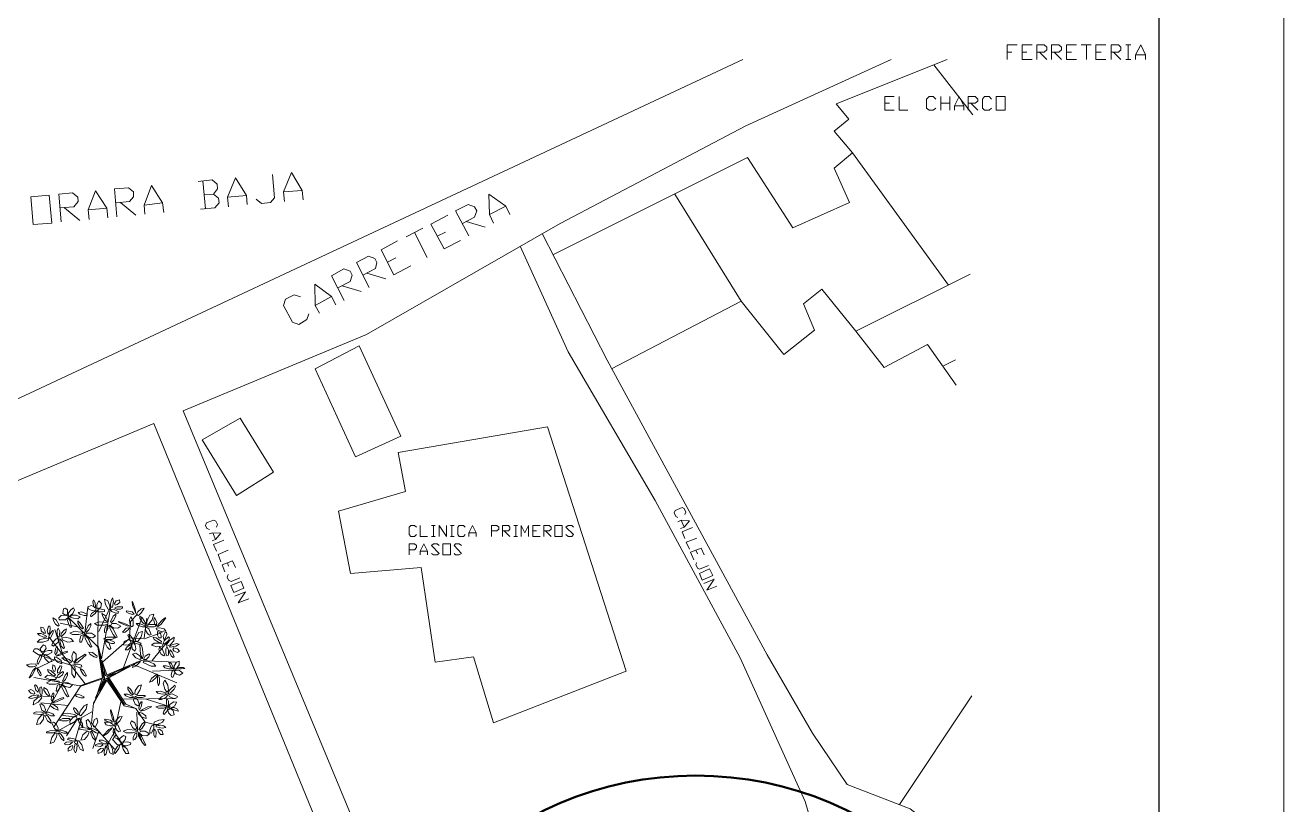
# Model space of a CAD drawing. Header units: millimetres. Extents: x 2386 to 2530, y 1812 to 2032.
# Drawn here: x 2462.4 to 2529.7, y 1901.8 to 1943.5 of the extents above; entities that cross this region are included whole.
import ezdxf

# ---------------------------------------------------------------- set-up
doc = ezdxf.new("R2010")
doc.units = ezdxf.units.MM
for name, color, linetype in [('PDF_0', 7, 'Continuous'), ('PDF_10 Formato', 7, 'Continuous'), ('PDF_CVL_CUADCON_TIT', 7, 'Continuous')]:
    doc.layers.add(name, color=color, linetype=linetype)

msp = doc.modelspace()

# ---------------------------------------------------------------- linework, layer by layer
at = {"layer": 'PDF_0', "lineweight": 9}
for points in [[(2465.589, 1910.852), (2465.758, 1912.377)], [(2466.351, 1911.078), (2467.001, 1912.433), (2466.492, 1909.609), (2466.323, 1910.287)], [(2466.549, 1908.593), (2466.295, 1910.259), (2464.741, 1911.812)], [(2466.295, 1910.315), (2466.323, 1912.349)], [(2468.413, 1912.01), (2468.045, 1911.614), (2467.989, 1910.711), (2466.549, 1909.44), (2466.775, 1908.762), (2468.61, 1909.525), (2466.888, 1908.593), (2467.791, 1907.181), (2468.328, 1906.955)], [(2467.65, 1909.101), (2468.667, 1911.84)], [(2468.78, 1910.739), (2468.921, 1911.784)], [(2464.403, 1909.892), (2464.007, 1911.191)], [(2465.193, 1911.332), (2464.29, 1911.53)], [(2467.989, 1910.739), (2468.78, 1910.683), (2469.74, 1911.021)], [(2465.617, 1908.282), (2463.697, 1910.767)], [(2469.203, 1909.525), (2470.022, 1910.541)], [(2464.854, 1909.271), (2463.104, 1909.835)], [(2466.351, 1910.174), (2466.605, 1908.621), (2466.521, 1909.553), (2466.718, 1908.706), (2466.605, 1908.932), (2466.662, 1908.593), (2466.605, 1908.508), (2466.182, 1907.52), (2466.69, 1908.565), (2466.408, 1907.887), (2466.775, 1908.593), (2467.735, 1907.153), (2466.831, 1908.593), (2468.017, 1909.242), (2466.746, 1908.678), (2467.255, 1908.847), (2466.803, 1908.649)], [(2464.007, 1909.553), (2462.991, 1909.073)], [(2468.243, 1909.299), (2470.531, 1908.339)], [(2468.582, 1909.525), (2470.446, 1909.44)], [(2469.232, 1908.96), (2470.531, 1909.016)], [(2466.097, 1907.237), (2466.549, 1908.593), (2465.334, 1908.169), (2462.878, 1908.621)], [(2464.431, 1908.339), (2463.499, 1906.673)], [(2466.549, 1908.536), (2465.334, 1908.141)], [(2469.599, 1906.023), (2468.836, 1906.221), (2468.328, 1906.955), (2467.707, 1907.096), (2466.775, 1908.48), (2466.069, 1907.237), (2465.956, 1906.164), (2467.198, 1904.78)], [(2465.391, 1908.169), (2463.922, 1905.938)], [(2463.951, 1907.576), (2463.075, 1907.633)], [(2464.713, 1907.124), (2463.245, 1907.266)], [(2467.537, 1907.322), (2467.198, 1905.712), (2466.662, 1904.752)], [(2467.565, 1907.463), (2470.446, 1907.491)], [(2468.893, 1907.463), (2470.192, 1907.04)], [(2465.984, 1906.786), (2464.148, 1905.741)], [(2465.137, 1906.305), (2464.628, 1905.486)], [(2465.419, 1906.418), (2465.052, 1905.119)], [(2468.384, 1906.757), (2468.413, 1905.769), (2468.638, 1905.261)], [(2466.351, 1905.769), (2466.04, 1904.809)], [(2467.17, 1905.712), (2467.735, 1904.865)]]:
    msp.add_lwpolyline(points, dxfattribs=at)
for points in [[(2466.04, 1912.179), (2465.815, 1912.264), (2465.758, 1912.405), (2465.956, 1912.462), (2466.21, 1912.32), (2466.182, 1912.208)], [(2466.125, 1912.349), (2466.182, 1912.405), (2466.153, 1912.603), (2466.069, 1912.772), (2466.04, 1912.659), (2466.069, 1912.49)], [(2466.351, 1912.264), (2466.238, 1912.32), (2466.238, 1912.518), (2466.351, 1912.716), (2466.492, 1912.575), (2466.464, 1912.377)], [(2466.944, 1912.236), (2466.859, 1912.264), (2466.718, 1912.518), (2466.662, 1912.801), (2466.831, 1912.716), (2466.944, 1912.433)], [(2466.972, 1912.546), (2467.029, 1912.772), (2467.085, 1912.885), (2467.142, 1912.688), (2467.085, 1912.377), (2467.001, 1912.377)], [(2467.226, 1912.49), (2467.198, 1912.575), (2467.283, 1912.716), (2467.452, 1912.772), (2467.481, 1912.631), (2467.339, 1912.518)], [(2467.509, 1912.264), (2467.311, 1912.264), (2467.198, 1912.32), (2467.339, 1912.405), (2467.622, 1912.405), (2467.622, 1912.32)], [(2468.158, 1912.49), (2468.271, 1912.179), (2468.328, 1912.038), (2468.3, 1912.264), (2468.158, 1912.688), (2468.13, 1912.659)], [(2464.035, 1911.473), (2463.922, 1911.671), (2463.894, 1911.812), (2464.064, 1911.699), (2464.233, 1911.417), (2464.177, 1911.36)], [(2464.346, 1911.925), (2464.628, 1911.953), (2464.741, 1911.869), (2464.572, 1911.699), (2464.233, 1911.699), (2464.205, 1911.812)], [(2464.685, 1912.236), (2464.685, 1912.01), (2464.6, 1911.925), (2464.431, 1912.038), (2464.459, 1912.292), (2464.572, 1912.32)], [(2464.741, 1911.445), (2464.685, 1911.671), (2464.713, 1911.812), (2464.826, 1911.643), (2464.883, 1911.304), (2464.826, 1911.304)], [(2464.996, 1912.349), (2465.052, 1912.236), (2464.967, 1912.038), (2464.741, 1911.869), (2464.713, 1912.038), (2464.854, 1912.236)], [(2464.826, 1911.84), (2464.883, 1911.953), (2465.137, 1911.953), (2465.363, 1911.869), (2465.221, 1911.756), (2464.996, 1911.784)], [(2465.56, 1911.925), (2465.334, 1912.01), (2465.25, 1912.095), (2465.447, 1912.123), (2465.73, 1912.01), (2465.73, 1911.925)], [(2465.956, 1912.038), (2466.125, 1912.151), (2466.238, 1912.179), (2466.153, 1912.038), (2465.927, 1911.869), (2465.899, 1911.925)], [(2466.549, 1912.123), (2466.323, 1912.123), (2466.238, 1912.208), (2466.408, 1912.292), (2466.662, 1912.236), (2466.662, 1912.151)], [(2466.662, 1911.699), (2466.549, 1911.925), (2466.521, 1912.038), (2466.69, 1911.925), (2466.831, 1911.643), (2466.775, 1911.614)], [(2467.255, 1912.066), (2467.057, 1912.151), (2466.972, 1912.236), (2467.142, 1912.264), (2467.424, 1912.123), (2467.396, 1912.066)], [(2467.142, 1911.671), (2467.255, 1911.897), (2467.255, 1912.01), (2467.114, 1911.897), (2466.972, 1911.586), (2467.029, 1911.558)], [(2467.932, 1912.066), (2468.158, 1911.982), (2468.243, 1912.01), (2468.13, 1912.123), (2467.848, 1912.179), (2467.82, 1912.123)], [(2468.102, 1911.332), (2468.187, 1911.389), (2468.187, 1911.643), (2468.074, 1911.869), (2467.989, 1911.727), (2468.017, 1911.502)], [(2468.356, 1911.953), (2468.469, 1911.925), (2468.638, 1912.095), (2468.78, 1912.32), (2468.61, 1912.292), (2468.441, 1912.123)], [(2468.695, 1911.558), (2468.554, 1911.784), (2468.554, 1911.897), (2468.695, 1911.784), (2468.864, 1911.502), (2468.808, 1911.473)], [(2468.893, 1911.473), (2469.006, 1911.473), (2469.203, 1911.699), (2469.288, 1912.01), (2469.09, 1911.953), (2468.949, 1911.699)], [(2469.288, 1911.671), (2469.344, 1911.473), (2469.429, 1911.389), (2469.457, 1911.558), (2469.344, 1911.812), (2469.316, 1911.812)], [(2469.768, 1911.699), (2469.542, 1911.473), (2469.486, 1911.332), (2469.683, 1911.473), (2469.938, 1911.812), (2469.909, 1911.812)], [(2463.499, 1910.993), (2463.414, 1910.993), (2463.273, 1911.106), (2463.245, 1911.304), (2463.386, 1911.276), (2463.471, 1911.134)], [(2463.753, 1911.247), (2463.725, 1911.021), (2463.64, 1910.937), (2463.584, 1911.106), (2463.668, 1911.36), (2463.725, 1911.36)], [(2463.894, 1910.965), (2463.781, 1910.767), (2463.668, 1910.711), (2463.697, 1910.88), (2463.866, 1911.134), (2463.922, 1911.106)], [(2464.12, 1910.908), (2464.12, 1911.134), (2464.177, 1911.247), (2464.261, 1911.078), (2464.233, 1910.767), (2464.177, 1910.767)], [(2464.346, 1910.965), (2464.515, 1911.163), (2464.628, 1911.219), (2464.572, 1911.021), (2464.346, 1910.796), (2464.318, 1910.824)], [(2465.278, 1910.908), (2464.939, 1910.908), (2464.798, 1910.993), (2465.024, 1911.078), (2465.476, 1911.05), (2465.476, 1910.965)], [(2465.363, 1911.304), (2465.221, 1911.53), (2465.221, 1911.643), (2465.363, 1911.53), (2465.532, 1911.247), (2465.476, 1911.219)], [(2465.815, 1911.163), (2465.927, 1911.389), (2465.927, 1911.502), (2465.786, 1911.389), (2465.645, 1911.078), (2465.702, 1911.05)], [(2466.633, 1911.417), (2466.266, 1911.417), (2466.125, 1911.502), (2466.379, 1911.586), (2466.831, 1911.558), (2466.831, 1911.473)], [(2466.662, 1911.021), (2466.746, 1911.05), (2466.831, 1911.219), (2466.859, 1911.417), (2466.718, 1911.36), (2466.662, 1911.163)], [(2467.114, 1910.908), (2466.944, 1911.247), (2466.916, 1911.417), (2467.114, 1911.219), (2467.339, 1910.767), (2467.255, 1910.739)], [(2466.972, 1911.389), (2467.057, 1911.502), (2467.283, 1911.502), (2467.537, 1911.36), (2467.368, 1911.247), (2467.142, 1911.276)], [(2467.565, 1911.502), (2467.876, 1911.389), (2468.017, 1911.36), (2467.82, 1911.473), (2467.424, 1911.614), (2467.396, 1911.586)], [(2467.763, 1911.05), (2467.932, 1911.191), (2467.989, 1911.276), (2467.82, 1911.247), (2467.622, 1911.05), (2467.65, 1911.021)], [(2468.3, 1910.57), (2468.441, 1910.541), (2468.61, 1910.796), (2468.695, 1911.078), (2468.497, 1911.021), (2468.356, 1910.767)], [(2468.667, 1911.332), (2468.441, 1911.417), (2468.356, 1911.502), (2468.526, 1911.502), (2468.836, 1911.389), (2468.808, 1911.332)], [(2468.949, 1910.965), (2468.836, 1911.191), (2468.864, 1911.332), (2469.034, 1911.219), (2469.147, 1910.908), (2469.062, 1910.88)], [(2469.316, 1911.332), (2469.034, 1911.332), (2468.893, 1911.389), (2469.09, 1911.445), (2469.457, 1911.445), (2469.457, 1911.389)], [(2469.429, 1911.247), (2469.457, 1911.163), (2469.683, 1911.078), (2469.938, 1911.106), (2469.853, 1911.219), (2469.599, 1911.276)], [(2469.683, 1910.739), (2469.57, 1910.739), (2469.486, 1910.88), (2469.486, 1911.078), (2469.627, 1911.021), (2469.683, 1910.852)], [(2469.994, 1910.908), (2469.909, 1910.711), (2469.825, 1910.654), (2469.796, 1910.824), (2469.909, 1911.05), (2469.966, 1911.05)], [(2463.668, 1910.683), (2463.64, 1910.598), (2463.358, 1910.513), (2463.047, 1910.513), (2463.188, 1910.654), (2463.471, 1910.711)], [(2463.386, 1910.767), (2463.16, 1910.88), (2463.075, 1910.965), (2463.273, 1910.965), (2463.555, 1910.824), (2463.527, 1910.767)], [(2463.527, 1910.174), (2463.414, 1910.005), (2463.273, 1909.977), (2463.216, 1910.174), (2463.386, 1910.372), (2463.499, 1910.315)], [(2463.894, 1910.513), (2464.064, 1910.683), (2464.205, 1910.711), (2464.177, 1910.513), (2463.922, 1910.287), (2463.838, 1910.344)], [(2464.346, 1910.287), (2464.261, 1910.57), (2464.261, 1910.683), (2464.403, 1910.541), (2464.515, 1910.203), (2464.459, 1910.174)], [(2464.374, 1910.739), (2464.403, 1910.626), (2464.685, 1910.513), (2464.996, 1910.541), (2464.854, 1910.711), (2464.572, 1910.767)], [(2465.334, 1910.513), (2465.419, 1910.513), (2465.504, 1910.711), (2465.532, 1910.908), (2465.391, 1910.852), (2465.334, 1910.654)], [(2465.786, 1910.4), (2465.617, 1910.711), (2465.589, 1910.908), (2465.786, 1910.711), (2465.984, 1910.259), (2465.927, 1910.231)], [(2465.645, 1910.88), (2465.702, 1910.993), (2465.956, 1910.993), (2466.182, 1910.852), (2466.04, 1910.739), (2465.815, 1910.767)], [(2467.029, 1910.654), (2466.746, 1910.654), (2466.605, 1910.683), (2466.803, 1910.767), (2467.17, 1910.767), (2467.17, 1910.711)], [(2466.803, 1910.231), (2466.69, 1910.457), (2466.718, 1910.598), (2466.888, 1910.485), (2467.001, 1910.174), (2466.916, 1910.118)], [(2467.029, 1910.428), (2466.803, 1910.513), (2466.718, 1910.598), (2466.916, 1910.626), (2467.198, 1910.513), (2467.17, 1910.428)], [(2468.045, 1910.598), (2468.074, 1910.457), (2467.904, 1910.344), (2467.678, 1910.372), (2467.707, 1910.541), (2467.904, 1910.626)], [(2468.102, 1910.344), (2468.045, 1910.372), (2467.876, 1910.259), (2467.763, 1910.09), (2467.904, 1910.09), (2468.045, 1910.231)], [(2468.074, 1910.824), (2468.187, 1910.654), (2468.158, 1910.541), (2468.017, 1910.626), (2467.904, 1910.88), (2467.961, 1910.908)], [(2468.3, 1910.372), (2468.328, 1910.146), (2468.271, 1910.033), (2468.13, 1910.146), (2468.102, 1910.457), (2468.187, 1910.485)], [(2468.469, 1910.4), (2468.271, 1910.457), (2468.187, 1910.541), (2468.356, 1910.541), (2468.61, 1910.457), (2468.582, 1910.4)], [(2468.695, 1910.146), (2468.723, 1909.779), (2468.695, 1909.609), (2468.582, 1909.864), (2468.554, 1910.344), (2468.638, 1910.344)], [(2469.796, 1910.4), (2469.74, 1910.287), (2469.457, 1910.259), (2469.175, 1910.344), (2469.316, 1910.457), (2469.599, 1910.457)], [(2469.542, 1910.513), (2469.316, 1910.654), (2469.26, 1910.767), (2469.429, 1910.739), (2469.712, 1910.541), (2469.683, 1910.485)], [(2470.079, 1910.598), (2469.909, 1910.428), (2469.796, 1910.4), (2469.853, 1910.57), (2470.079, 1910.796), (2470.135, 1910.739)], [(2469.994, 1910.287), (2469.966, 1910.372), (2470.135, 1910.598), (2470.389, 1910.767), (2470.361, 1910.57), (2470.163, 1910.372)], [(2470.276, 1910.372), (2470.502, 1910.428), (2470.643, 1910.4), (2470.474, 1910.287), (2470.163, 1910.231), (2470.135, 1910.287)], [(2463.075, 1910.146), (2463.301, 1910.005), (2463.358, 1909.835), (2463.132, 1909.835), (2462.849, 1910.033), (2462.906, 1910.146)], [(2463.075, 1909.525), (2463.188, 1909.751), (2463.301, 1909.807), (2463.273, 1909.638), (2463.104, 1909.327), (2463.047, 1909.355)], [(2463.838, 1910.061), (2463.838, 1909.948), (2463.612, 1909.835), (2463.358, 1909.864), (2463.442, 1910.005), (2463.668, 1910.061)], [(2463.414, 1909.779), (2463.499, 1909.835), (2463.725, 1909.694), (2463.838, 1909.468), (2463.668, 1909.44), (2463.471, 1909.638)], [(2463.979, 1909.722), (2463.979, 1909.609), (2464.148, 1909.44), (2464.374, 1909.355), (2464.346, 1909.525), (2464.148, 1909.666)], [(2464.035, 1910.146), (2464.007, 1909.92), (2464.035, 1909.835), (2464.12, 1909.977), (2464.148, 1910.259), (2464.092, 1910.259)], [(2464.487, 1909.977), (2464.177, 1909.835), (2464.064, 1909.751), (2464.29, 1909.807), (2464.685, 1909.977), (2464.657, 1910.033)], [(2464.77, 1909.581), (2464.515, 1909.666), (2464.374, 1909.666), (2464.544, 1909.525), (2464.854, 1909.412), (2464.883, 1909.468)], [(2465.052, 1909.468), (2464.939, 1909.497), (2464.911, 1909.751), (2464.996, 1910.005), (2465.137, 1909.864), (2465.137, 1909.609)], [(2465.504, 1909.666), (2465.221, 1909.44), (2465.024, 1909.384), (2465.221, 1909.609), (2465.617, 1909.864), (2465.673, 1909.835)], [(2466.097, 1909.722), (2465.871, 1909.864), (2465.815, 1909.977), (2466.012, 1909.948), (2466.266, 1909.751), (2466.238, 1909.694)], [(2468.638, 1909.638), (2468.554, 1909.581), (2468.328, 1909.666), (2468.158, 1909.864), (2468.328, 1909.92), (2468.554, 1909.779)], [(2469.09, 1909.864), (2469.006, 1909.864), (2468.836, 1909.751), (2468.751, 1909.581), (2468.893, 1909.581), (2469.034, 1909.722)], [(2469.683, 1909.864), (2469.57, 1910.09), (2469.599, 1910.231), (2469.768, 1910.118), (2469.881, 1909.807), (2469.825, 1909.779)], [(2469.938, 1909.92), (2469.938, 1910.146), (2469.994, 1910.259), (2470.079, 1910.09), (2470.079, 1909.807), (2469.994, 1909.779)], [(2470.22, 1909.779), (2470.135, 1909.977), (2470.163, 1910.09), (2470.276, 1909.977), (2470.389, 1909.722), (2470.333, 1909.694)], [(2470.305, 1910.118), (2470.361, 1910.203), (2470.559, 1910.146), (2470.672, 1910.033), (2470.559, 1909.948), (2470.389, 1910.033)], [(2463.019, 1909.242), (2462.991, 1909.327), (2462.736, 1909.355), (2462.482, 1909.299), (2462.623, 1909.186), (2462.849, 1909.186)], [(2462.793, 1908.734), (2462.934, 1909.016), (2462.991, 1909.158), (2462.821, 1908.988), (2462.623, 1908.621), (2462.652, 1908.593)], [(2463.245, 1908.847), (2463.132, 1909.045), (2463.047, 1909.129), (2463.075, 1908.96), (2463.216, 1908.706), (2463.273, 1908.734)], [(2463.838, 1908.762), (2463.64, 1908.932), (2463.612, 1909.045), (2463.781, 1908.988), (2464.035, 1908.762), (2463.979, 1908.706)], [(2464.007, 1908.932), (2463.922, 1908.96), (2463.866, 1909.101), (2463.894, 1909.299), (2464.007, 1909.242), (2464.035, 1909.073)], [(2464.346, 1909.073), (2464.261, 1908.903), (2464.148, 1908.847), (2464.148, 1909.016), (2464.29, 1909.242), (2464.374, 1909.214)], [(2465.08, 1909.101), (2465.109, 1908.762), (2465.052, 1908.593), (2464.911, 1908.819), (2464.911, 1909.271), (2464.996, 1909.299)], [(2465.447, 1909.186), (2465.419, 1909.271), (2465.25, 1909.327), (2465.052, 1909.327), (2465.109, 1909.214), (2465.306, 1909.158)], [(2465.532, 1908.762), (2465.391, 1908.988), (2465.363, 1909.101), (2465.532, 1908.988), (2465.702, 1908.706), (2465.645, 1908.678)], [(2468.384, 1909.44), (2468.187, 1909.271), (2468.158, 1909.158), (2468.328, 1909.214), (2468.582, 1909.468), (2468.554, 1909.497)], [(2468.977, 1909.497), (2469.288, 1909.355), (2469.401, 1909.214), (2469.147, 1909.214), (2468.723, 1909.412), (2468.751, 1909.497)], [(2470.107, 1909.073), (2469.881, 1909.129), (2469.796, 1909.242), (2469.966, 1909.242), (2470.276, 1909.129), (2470.248, 1909.073)], [(2470.248, 1909.355), (2470.333, 1909.158), (2470.333, 1909.073), (2470.22, 1909.158), (2470.107, 1909.412), (2470.135, 1909.44)], [(2470.22, 1908.762), (2470.276, 1908.96), (2470.361, 1909.045), (2470.418, 1908.875), (2470.305, 1908.621), (2470.248, 1908.649)], [(2470.389, 1909.242), (2470.502, 1909.44), (2470.643, 1909.497), (2470.643, 1909.299), (2470.474, 1909.045), (2470.389, 1909.101)], [(2470.389, 1908.932), (2470.474, 1909.016), (2470.672, 1908.988), (2470.841, 1908.847), (2470.672, 1908.734), (2470.502, 1908.791)], [(2470.531, 1909.129), (2470.559, 1909.073), (2470.756, 1909.073), (2470.954, 1909.101), (2470.869, 1909.158), (2470.672, 1909.158)], [(2464.092, 1908.593), (2464.035, 1908.508), (2463.725, 1908.508), (2463.471, 1908.621), (2463.612, 1908.734), (2463.894, 1908.678)], [(2464.035, 1908.254), (2463.697, 1908.254), (2463.555, 1908.339), (2463.781, 1908.452), (2464.233, 1908.423), (2464.233, 1908.31)], [(2464.403, 1908.762), (2464.205, 1908.621), (2464.092, 1908.593), (2464.177, 1908.762), (2464.431, 1908.932), (2464.459, 1908.875)], [(2464.572, 1908.508), (2464.685, 1908.734), (2464.685, 1908.875), (2464.544, 1908.734), (2464.403, 1908.423), (2464.459, 1908.395)], [(2464.403, 1908.226), (2464.459, 1908.339), (2464.713, 1908.339), (2464.939, 1908.226), (2464.798, 1908.085), (2464.544, 1908.141)], [(2469.401, 1908.593), (2469.203, 1908.423), (2469.062, 1908.367), (2469.175, 1908.565), (2469.457, 1908.791), (2469.486, 1908.734)], [(2469.599, 1908.565), (2469.599, 1908.31), (2469.542, 1908.169), (2469.486, 1908.367), (2469.486, 1908.734), (2469.542, 1908.734)], [(2469.994, 1907.83), (2470.079, 1907.915), (2470.05, 1908.197), (2469.881, 1908.48), (2469.796, 1908.31), (2469.881, 1908)], [(2462.934, 1907.774), (2462.878, 1907.717), (2462.708, 1907.774), (2462.595, 1907.915), (2462.708, 1907.972), (2462.878, 1907.887)], [(2462.991, 1907.548), (2462.736, 1907.491), (2462.595, 1907.52), (2462.765, 1907.633), (2463.104, 1907.689), (2463.104, 1907.604)], [(2463.047, 1908.141), (2463.132, 1907.943), (2463.104, 1907.83), (2462.991, 1907.943), (2462.906, 1908.197), (2462.962, 1908.226)], [(2463.329, 1907.972), (2463.329, 1907.746), (2463.273, 1907.633), (2463.188, 1907.802), (2463.188, 1908.085), (2463.273, 1908.113)], [(2463.555, 1907.717), (2463.414, 1907.943), (2463.414, 1908.085), (2463.584, 1907.972), (2463.725, 1907.661), (2463.668, 1907.633)], [(2463.838, 1907.661), (2463.81, 1907.435), (2463.838, 1907.35), (2463.922, 1907.491), (2463.951, 1907.774), (2463.894, 1907.774)], [(2464.064, 1907.887), (2464.148, 1907.887), (2464.261, 1908.056), (2464.261, 1908.254), (2464.148, 1908.197), (2464.092, 1908.028)], [(2464.544, 1907.746), (2464.374, 1908.085), (2464.346, 1908.254), (2464.544, 1908.056), (2464.741, 1907.604), (2464.685, 1907.576)], [(2465.391, 1907.52), (2465.165, 1907.604), (2465.08, 1907.689), (2465.25, 1907.717), (2465.56, 1907.576), (2465.532, 1907.52)], [(2468.017, 1907.548), (2467.791, 1907.633), (2467.707, 1907.717), (2467.904, 1907.717), (2468.187, 1907.604), (2468.187, 1907.548)], [(2468.045, 1907.774), (2467.904, 1908), (2467.904, 1908.113), (2468.045, 1908), (2468.215, 1907.717), (2468.158, 1907.689)], [(2468.271, 1907.717), (2468.384, 1907.689), (2468.554, 1907.943), (2468.638, 1908.226), (2468.469, 1908.169), (2468.3, 1907.915)], [(2468.667, 1907.548), (2468.384, 1907.548), (2468.271, 1907.604), (2468.469, 1907.661), (2468.836, 1907.661), (2468.836, 1907.604)], [(2469.768, 1907.717), (2469.514, 1907.774), (2469.429, 1907.859), (2469.627, 1907.887), (2469.938, 1907.802), (2469.938, 1907.746)], [(2469.938, 1907.548), (2469.712, 1907.435), (2469.57, 1907.435), (2469.712, 1907.576), (2469.994, 1907.717), (2470.022, 1907.661)], [(2470.389, 1908), (2470.192, 1907.802), (2470.05, 1907.746), (2470.135, 1907.943), (2470.418, 1908.197), (2470.446, 1908.141)], [(2470.389, 1907.491), (2470.135, 1907.576), (2470.079, 1907.689), (2470.276, 1907.746), (2470.559, 1907.604), (2470.531, 1907.52)], [(2463.273, 1907.604), (2463.301, 1907.52), (2463.104, 1907.294), (2462.849, 1907.153), (2462.878, 1907.35), (2463.075, 1907.52)], [(2463.414, 1907.124), (2463.499, 1906.898), (2463.471, 1906.757), (2463.301, 1906.87), (2463.188, 1907.181), (2463.273, 1907.209)], [(2463.781, 1907.209), (2463.753, 1907.124), (2463.951, 1906.955), (2464.177, 1906.87), (2464.148, 1907.011), (2463.951, 1907.153)], [(2464.29, 1907.491), (2463.979, 1907.35), (2463.866, 1907.266), (2464.092, 1907.322), (2464.487, 1907.491), (2464.459, 1907.548)], [(2465.024, 1907.011), (2464.996, 1906.927), (2465.08, 1906.757), (2465.25, 1906.616), (2465.25, 1906.757), (2465.137, 1906.927)], [(2465.363, 1906.814), (2465.56, 1907.096), (2465.73, 1907.181), (2465.673, 1906.927), (2465.391, 1906.56), (2465.306, 1906.616)], [(2468.3, 1907.181), (2468.215, 1907.407), (2468.243, 1907.548), (2468.413, 1907.435), (2468.526, 1907.153), (2468.441, 1907.096)], [(2468.554, 1907.209), (2468.497, 1906.983), (2468.526, 1906.87), (2468.61, 1907.04), (2468.667, 1907.322), (2468.61, 1907.322)], [(2468.977, 1907.04), (2468.695, 1906.898), (2468.582, 1906.814), (2468.808, 1906.87), (2469.175, 1907.04), (2469.175, 1907.068)], [(2469.825, 1906.983), (2469.542, 1906.983), (2469.401, 1907.04), (2469.599, 1907.096), (2469.966, 1907.096), (2469.966, 1907.04)], [(2469.825, 1906.814), (2469.938, 1906.983), (2470.05, 1907.011), (2470.022, 1906.842), (2469.853, 1906.644), (2469.796, 1906.701)], [(2470.079, 1907.35), (2470.079, 1907.124), (2470.05, 1907.04), (2469.966, 1907.181), (2469.966, 1907.435), (2470.022, 1907.463)], [(2470.163, 1907.181), (2470.361, 1907.322), (2470.502, 1907.294), (2470.418, 1907.096), (2470.163, 1906.955), (2470.079, 1907.04)], [(2470.248, 1907.011), (2470.248, 1906.955), (2470.418, 1906.87), (2470.615, 1906.814), (2470.559, 1906.927), (2470.389, 1907.011)], [(2463.019, 1906.786), (2463.301, 1906.757), (2463.442, 1906.701), (2463.245, 1906.644), (2462.878, 1906.673), (2462.878, 1906.729)], [(2463.414, 1906.616), (2463.301, 1906.616), (2463.104, 1906.39), (2463.019, 1906.108), (2463.216, 1906.136), (2463.386, 1906.39)], [(2463.64, 1906.531), (2463.781, 1906.305), (2463.781, 1906.164), (2463.612, 1906.305), (2463.471, 1906.588), (2463.527, 1906.616)], [(2463.668, 1906.757), (2463.894, 1906.673), (2463.979, 1906.56), (2463.781, 1906.56), (2463.499, 1906.701), (2463.527, 1906.757)], [(2464.657, 1906.305), (2464.374, 1906.305), (2464.233, 1906.334), (2464.431, 1906.418), (2464.798, 1906.418), (2464.798, 1906.362)], [(2464.657, 1906.701), (2465.052, 1906.644), (2465.193, 1906.56), (2464.911, 1906.531), (2464.431, 1906.588), (2464.431, 1906.673)], [(2465.137, 1906.531), (2465.193, 1906.418), (2465.052, 1906.221), (2464.826, 1906.108), (2464.798, 1906.277), (2464.967, 1906.475)], [(2465.278, 1906.249), (2465.419, 1906.023), (2465.504, 1905.938), (2465.476, 1906.136), (2465.306, 1906.447), (2465.25, 1906.418)], [(2465.871, 1906.249), (2465.956, 1905.995), (2465.899, 1905.854), (2465.73, 1905.995), (2465.673, 1906.305), (2465.758, 1906.362)], [(2466.04, 1906.136), (2466.125, 1906.362), (2466.238, 1906.447), (2466.295, 1906.249), (2466.153, 1905.938), (2466.069, 1905.967)], [(2466.775, 1906.277), (2467.001, 1906.192), (2467.085, 1906.221), (2466.972, 1906.334), (2466.69, 1906.39), (2466.662, 1906.334)], [(2467.001, 1906.701), (2467.085, 1906.39), (2467.17, 1906.249), (2467.142, 1906.475), (2467.001, 1906.898), (2466.972, 1906.87)], [(2467.198, 1906.164), (2467.311, 1906.136), (2467.481, 1906.305), (2467.594, 1906.531), (2467.452, 1906.503), (2467.283, 1906.334)], [(2468.158, 1905.938), (2468.045, 1906.164), (2468.102, 1906.305), (2468.271, 1906.192), (2468.384, 1905.882), (2468.3, 1905.825)], [(2468.497, 1906.757), (2468.469, 1906.673), (2468.638, 1906.503), (2468.893, 1906.418), (2468.864, 1906.56), (2468.667, 1906.701)], [(2469.288, 1906.108), (2469.316, 1906.221), (2469.57, 1906.334), (2469.853, 1906.362), (2469.768, 1906.221), (2469.486, 1906.108)], [(2470.05, 1906.87), (2470.163, 1906.955), (2470.333, 1906.842), (2470.389, 1906.616), (2470.22, 1906.588), (2470.079, 1906.729)], [(2463.725, 1905.769), (2464.007, 1905.797), (2464.12, 1905.741), (2463.922, 1905.656), (2463.555, 1905.656), (2463.555, 1905.712)], [(2464.12, 1905.628), (2464.007, 1905.628), (2463.838, 1905.402), (2463.753, 1905.091), (2463.951, 1905.148), (2464.092, 1905.43)], [(2464.064, 1906.136), (2464.177, 1905.91), (2464.148, 1905.769), (2463.979, 1905.882), (2463.838, 1906.192), (2463.922, 1906.221)], [(2464.346, 1905.797), (2464.6, 1905.712), (2464.685, 1905.628), (2464.487, 1905.628), (2464.177, 1905.741), (2464.205, 1905.797)], [(2464.346, 1905.571), (2464.487, 1905.345), (2464.487, 1905.232), (2464.346, 1905.345), (2464.177, 1905.628), (2464.233, 1905.656)], [(2465.476, 1905.938), (2465.73, 1905.91), (2465.871, 1905.825), (2465.645, 1905.797), (2465.306, 1905.854), (2465.306, 1905.91)], [(2465.843, 1905.712), (2465.73, 1905.741), (2465.504, 1905.543), (2465.391, 1905.261), (2465.589, 1905.289), (2465.758, 1905.515)], [(2466.04, 1905.628), (2466.153, 1905.374), (2466.153, 1905.261), (2466.012, 1905.402), (2465.899, 1905.712), (2465.956, 1905.741)], [(2466.097, 1905.854), (2466.323, 1905.741), (2466.379, 1905.628), (2466.21, 1905.656), (2465.927, 1905.825), (2465.956, 1905.882)], [(2466.775, 1905.599), (2467.001, 1905.825), (2467.085, 1905.938), (2466.888, 1905.825), (2466.577, 1905.515), (2466.605, 1905.486)], [(2467.142, 1906.023), (2467.114, 1906.108), (2466.916, 1906.221), (2466.662, 1906.221), (2466.746, 1906.08), (2466.972, 1906.023)], [(2467.255, 1905.571), (2467.198, 1905.797), (2467.142, 1905.882), (2467.114, 1905.712), (2467.17, 1905.458), (2467.226, 1905.458)], [(2467.311, 1905.797), (2467.198, 1906.023), (2467.226, 1906.164), (2467.396, 1906.051), (2467.509, 1905.741), (2467.424, 1905.712)], [(2468.158, 1905.656), (2467.82, 1905.656), (2467.65, 1905.741), (2467.904, 1905.825), (2468.356, 1905.797), (2468.356, 1905.712)], [(2468.187, 1905.261), (2468.271, 1905.289), (2468.384, 1905.458), (2468.384, 1905.656), (2468.271, 1905.599), (2468.187, 1905.402)], [(2468.667, 1905.148), (2468.469, 1905.486), (2468.469, 1905.656), (2468.638, 1905.458), (2468.864, 1905.006), (2468.808, 1904.978)], [(2468.667, 1905.91), (2468.808, 1906.136), (2468.808, 1906.249), (2468.667, 1906.136), (2468.497, 1905.825), (2468.554, 1905.797)], [(2468.526, 1905.628), (2468.582, 1905.741), (2468.836, 1905.741), (2469.062, 1905.599), (2468.921, 1905.486), (2468.667, 1905.515)], [(2469.09, 1905.797), (2469.175, 1906.023), (2469.288, 1906.08), (2469.288, 1905.91), (2469.175, 1905.628), (2469.09, 1905.656)], [(2469.288, 1905.543), (2469.288, 1905.769), (2469.344, 1905.854), (2469.429, 1905.712), (2469.401, 1905.43), (2469.344, 1905.43)], [(2469.57, 1906.08), (2469.825, 1906.023), (2469.938, 1905.938), (2469.74, 1905.91), (2469.429, 1905.967), (2469.429, 1906.051)], [(2469.514, 1905.825), (2469.599, 1905.854), (2469.74, 1905.741), (2469.796, 1905.571), (2469.655, 1905.571), (2469.542, 1905.712)], [(2464.628, 1905.148), (2464.826, 1905.176), (2464.939, 1905.148), (2464.798, 1905.035), (2464.544, 1905.006), (2464.515, 1905.091)], [(2464.854, 1905.374), (2465.08, 1905.317), (2465.165, 1905.232), (2464.996, 1905.204), (2464.685, 1905.289), (2464.713, 1905.374)], [(2464.939, 1904.978), (2464.967, 1904.893), (2464.883, 1904.752), (2464.713, 1904.668), (2464.713, 1904.809), (2464.826, 1904.922)], [(2465.193, 1904.95), (2465.165, 1904.696), (2465.109, 1904.583), (2465.024, 1904.752), (2465.08, 1905.091), (2465.137, 1905.091)], [(2465.193, 1905.232), (2465.278, 1905.232), (2465.447, 1905.006), (2465.532, 1904.696), (2465.363, 1904.78), (2465.221, 1905.035)], [(2466.295, 1905.063), (2466.492, 1905.063), (2466.577, 1905.006), (2466.436, 1904.922), (2466.182, 1904.95), (2466.182, 1905.006)], [(2466.549, 1905.261), (2466.746, 1905.176), (2466.831, 1905.063), (2466.633, 1905.063), (2466.379, 1905.204), (2466.408, 1905.261)], [(2466.831, 1905.063), (2466.944, 1905.063), (2467.085, 1904.78), (2467.114, 1904.498), (2466.944, 1904.583), (2466.859, 1904.865)], [(2467.339, 1905.345), (2467.537, 1905.176), (2467.537, 1905.006), (2467.339, 1905.035), (2467.085, 1905.289), (2467.17, 1905.402)], [(2467.226, 1904.752), (2467.368, 1904.95), (2467.481, 1905.006), (2467.424, 1904.809), (2467.226, 1904.555), (2467.17, 1904.583)], [(2467.763, 1905.289), (2467.65, 1905.148), (2467.481, 1905.176), (2467.481, 1905.345), (2467.678, 1905.515), (2467.791, 1905.458)], [(2468.074, 1905.119), (2468.045, 1905.035), (2467.82, 1904.95), (2467.565, 1905.006), (2467.678, 1905.148), (2467.904, 1905.176)], [(2466.577, 1904.837), (2466.605, 1904.752), (2466.492, 1904.611), (2466.323, 1904.555), (2466.295, 1904.696), (2466.436, 1904.809)], [(2466.803, 1904.78), (2466.746, 1904.526), (2466.662, 1904.442), (2466.633, 1904.611), (2466.718, 1904.95), (2466.775, 1904.922)], [(2467.594, 1904.95), (2467.707, 1904.95), (2467.876, 1904.78), (2467.961, 1904.555), (2467.791, 1904.555), (2467.65, 1904.78)]]:
    msp.add_lwpolyline(points, close=True, dxfattribs=at)
at = {"layer": 'PDF_10 Formato', "lineweight": 9}
msp.add_lwpolyline([(2385.783, 1811.731), (2385.783, 2031.661), (2529.749, 2031.661), (2529.749, 1811.731)], close=True, dxfattribs=at)
at = {"layer": 'PDF_10 Formato', "lineweight": 25}
msp.add_lwpolyline([(2523.056, 2026.804), (2523.056, 1818.113), (2399.141, 1818.113), (2399.141, 2026.804)], close=True, dxfattribs=at)
at = {"layer": 'PDF_CVL_CUADCON_TIT', "lineweight": 9}
for points in [[(2514.952, 1941.69), (2514.952, 1942.48), (2515.488, 1942.48)], [(2514.952, 1942.085), (2515.206, 1942.085)], [(2516.279, 1941.69), (2515.742, 1941.69), (2515.742, 1942.48), (2516.279, 1942.48)], [(2515.742, 1942.085), (2515.996, 1942.085)], [(2516.533, 1941.69), (2516.533, 1942.48), (2516.928, 1942.48), (2517.069, 1942.339), (2517.069, 1942.198), (2516.928, 1942.085), (2516.533, 1942.085)], [(2516.674, 1942.085), (2517.069, 1941.69)], [(2517.324, 1941.69), (2517.324, 1942.48), (2517.719, 1942.48), (2517.86, 1942.339), (2517.86, 1942.198), (2517.719, 1942.085), (2517.324, 1942.085)], [(2517.465, 1942.085), (2517.86, 1941.69)], [(2518.651, 1941.69), (2518.114, 1941.69), (2518.114, 1942.48), (2518.651, 1942.48)], [(2518.114, 1942.085), (2518.397, 1942.085)], [(2518.905, 1942.48), (2519.442, 1942.48)], [(2519.187, 1942.48), (2519.187, 1941.69)], [(2520.232, 1941.69), (2519.696, 1941.69), (2519.696, 1942.48), (2520.232, 1942.48)], [(2519.696, 1942.085), (2519.978, 1942.085)], [(2520.515, 1941.69), (2520.515, 1942.48), (2520.91, 1942.48), (2521.023, 1942.339), (2521.023, 1942.198), (2520.91, 1942.085), (2520.515, 1942.085)], [(2520.628, 1942.085), (2521.023, 1941.69)], [(2521.305, 1942.48), (2521.56, 1942.48)], [(2521.418, 1942.48), (2521.418, 1941.69)], [(2521.814, 1941.69), (2521.814, 1941.944), (2522.096, 1942.48), (2522.35, 1941.944), (2522.35, 1941.69)], [(2448.73, 1917.319), (2500.803, 1941.69)], [(2482.561, 1894.699), (2470.869, 1922.882), (2480.669, 1926.977), (2491.033, 1932.907), (2500.973, 1938.132), (2508.739, 1941.69)], [(2490.637, 1931.241), (2501.058, 1936.437), (2503.486, 1932.681), (2506.508, 1934.037), (2505.689, 1935.872), (2506.677, 1936.691), (2505.689, 1937.849), (2506.48, 1938.499), (2505.802, 1939.318), (2511.732, 1941.69)], [(2513.116, 1938.725), (2511.026, 1941.407)], [(2521.305, 1941.69), (2521.56, 1941.69)], [(2521.814, 1941.944), (2522.35, 1941.944)], [(2508.908, 1938.979), (2508.4, 1938.979), (2508.4, 1939.713), (2508.908, 1939.713)], [(2508.4, 1939.346), (2508.654, 1939.346)], [(2509.162, 1939.713), (2509.162, 1938.979), (2509.642, 1938.979)], [(2511.139, 1939.092), (2510.998, 1938.979), (2510.772, 1938.979), (2510.631, 1939.092), (2510.631, 1939.572), (2510.772, 1939.713), (2510.998, 1939.713), (2511.139, 1939.572)], [(2511.393, 1938.979), (2511.393, 1939.713)], [(2511.393, 1939.346), (2511.873, 1939.346)], [(2511.873, 1939.713), (2511.873, 1938.979)], [(2512.128, 1938.979), (2512.128, 1939.205), (2512.382, 1939.713), (2512.636, 1939.205), (2512.636, 1938.979)], [(2512.862, 1938.979), (2512.862, 1939.713), (2513.229, 1939.713), (2513.37, 1939.572), (2513.37, 1939.459), (2513.229, 1939.346), (2512.862, 1939.346)], [(2513.003, 1939.346), (2513.37, 1938.979)], [(2514.104, 1939.092), (2513.991, 1938.979), (2513.737, 1938.979), (2513.624, 1939.092), (2513.624, 1939.572), (2513.737, 1939.713), (2513.991, 1939.713), (2514.104, 1939.572)], [(2512.128, 1939.205), (2512.636, 1939.205)], [(2506.677, 1936.691), (2511.817, 1929.603)], [(2473.298, 1933.811), (2473.242, 1934.319), (2473.665, 1935.364), (2474.258, 1934.404), (2474.286, 1933.924)], [(2474.766, 1934.206), (2475.049, 1933.98), (2475.529, 1934.037), (2475.755, 1934.291), (2475.642, 1935.533)], [(2476.291, 1934.093), (2476.235, 1934.602), (2476.659, 1935.646), (2477.223, 1934.686), (2477.28, 1934.178)], [(2465.843, 1933.133), (2465.786, 1933.641), (2466.182, 1934.658), (2466.775, 1933.726), (2466.831, 1933.218)], [(2467.311, 1933.274), (2467.198, 1934.771), (2467.932, 1934.827), (2468.215, 1934.602), (2468.215, 1934.347), (2467.989, 1934.093), (2467.255, 1934.009)], [(2468.808, 1933.415), (2468.78, 1933.896), (2469.175, 1934.94), (2469.768, 1934.009), (2469.825, 1933.5)], [(2472.479, 1934.489), (2472.705, 1934.771), (2472.677, 1935.025), (2472.423, 1935.251), (2471.66, 1935.166)], [(2471.914, 1935.195), (2472.055, 1933.698)], [(2476.235, 1934.602), (2477.223, 1934.686)], [(2464.346, 1932.992), (2464.205, 1934.489), (2464.939, 1934.545), (2465.221, 1934.319), (2465.25, 1934.093), (2465.024, 1933.811), (2464.261, 1933.754)], [(2467.509, 1934.037), (2468.328, 1933.359)], [(2468.78, 1933.896), (2469.768, 1934.009)], [(2471.801, 1933.67), (2472.564, 1933.754), (2472.79, 1934.009), (2472.761, 1934.263), (2472.479, 1934.489), (2471.971, 1934.46)], [(2473.242, 1934.319), (2474.258, 1934.404)], [(2486.147, 1932.258), (2485.441, 1933.585), (2486.119, 1933.924), (2486.458, 1933.811), (2486.571, 1933.585), (2486.458, 1933.246), (2485.808, 1932.907)], [(2487.474, 1932.935), (2487.248, 1933.387), (2487.22, 1934.489), (2488.124, 1933.839), (2488.35, 1933.387)], [(2500.719, 1928.756), (2497.161, 1934.489)], [(2464.515, 1933.754), (2465.334, 1933.077)], [(2465.786, 1933.641), (2466.775, 1933.726)], [(2485.695, 1932.004), (2484.82, 1931.552), (2484.114, 1932.879), (2485.017, 1933.359)], [(2487.248, 1933.387), (2488.124, 1933.839)], [(2482.787, 1932.201), (2483.69, 1932.653)], [(2486.006, 1933.02), (2487.022, 1932.71)], [(2483.041, 1930.648), (2482.137, 1930.168), (2481.459, 1931.495), (2482.335, 1931.975)], [(2483.238, 1932.427), (2483.916, 1931.1)], [(2484.453, 1932.229), (2484.905, 1932.455)], [(2512.692, 1899.33), (2509.755, 1901.589), (2506.395, 1902.888), (2504.531, 1905.628), (2502.102, 1909.835), (2493.546, 1925.593), (2490.072, 1932.371)], [(2488.886, 1931.693), (2491.456, 1926.045), (2496.116, 1918.081), (2500.662, 1909.666), (2504.136, 1901.985), (2506.706, 1893.174)], [(2480.81, 1929.49), (2480.132, 1930.817), (2480.782, 1931.156), (2481.12, 1931.043), (2481.233, 1930.817), (2481.149, 1930.507), (2480.471, 1930.14)], [(2481.798, 1930.846), (2482.25, 1931.072)], [(2479.483, 1928.784), (2478.805, 1930.111), (2479.454, 1930.479), (2479.793, 1930.366), (2479.906, 1930.14), (2479.793, 1929.801), (2479.144, 1929.462)], [(2480.697, 1930.253), (2481.713, 1929.942)], [(2506.847, 1927.146), (2512.975, 1930.196)], [(2478.155, 1928.106), (2477.929, 1928.53), (2477.901, 1929.66), (2478.805, 1929.01), (2479.031, 1928.558)], [(2479.37, 1929.575), (2480.386, 1929.264)], [(2493.772, 1925.141), (2500.719, 1928.756), (2503.006, 1925.904), (2504.644, 1927.203), (2504.051, 1928.615), (2505.039, 1929.405), (2506.847, 1927.146), (2508.372, 1925.198), (2510.687, 1926.44), (2512.212, 1924.266)], [(2477.59, 1928.078), (2477.477, 1927.768), (2477.054, 1927.513), (2476.715, 1927.626), (2476.235, 1928.53), (2476.348, 1928.869), (2476.8, 1929.095), (2477.139, 1928.982)], [(2477.929, 1928.53), (2478.805, 1929.01)], [(2512.184, 1925.621), (2511.506, 1925.282)], [(2448.73, 1913.591), (2469.288, 1922.204), (2481.403, 1892.581)], [(2497.33, 1917.178), (2497.217, 1917.234), (2497.132, 1917.432), (2497.189, 1917.545), (2497.556, 1917.714), (2497.669, 1917.658), (2497.754, 1917.46), (2497.697, 1917.347)], [(2472.281, 1916.528), (2472.14, 1916.585), (2472.055, 1916.754), (2472.112, 1916.895), (2472.479, 1917.037), (2472.62, 1916.98), (2472.705, 1916.811), (2472.649, 1916.669)], [(2483.351, 1916.274), (2483.238, 1916.161), (2483.041, 1916.161), (2482.956, 1916.274), (2482.956, 1916.669), (2483.041, 1916.754), (2483.238, 1916.754), (2483.351, 1916.669)], [(2483.549, 1916.754), (2483.549, 1916.161), (2483.944, 1916.161)], [(2484.142, 1916.754), (2484.34, 1916.754)], [(2484.255, 1916.754), (2484.255, 1916.161)], [(2484.566, 1916.161), (2484.566, 1916.754), (2484.961, 1916.161), (2484.961, 1916.754)], [(2485.159, 1916.754), (2485.356, 1916.754)], [(2485.243, 1916.754), (2485.243, 1916.161)], [(2485.949, 1916.274), (2485.865, 1916.161), (2485.639, 1916.161), (2485.554, 1916.274), (2485.554, 1916.669), (2485.639, 1916.754), (2485.865, 1916.754), (2485.949, 1916.669)], [(2486.147, 1916.161), (2486.147, 1916.359), (2486.345, 1916.754), (2486.542, 1916.359), (2486.542, 1916.161)], [(2487.361, 1916.161), (2487.361, 1916.754), (2487.644, 1916.754), (2487.757, 1916.669), (2487.757, 1916.556), (2487.644, 1916.472), (2487.361, 1916.472)], [(2487.954, 1916.161), (2487.954, 1916.754), (2488.265, 1916.754), (2488.35, 1916.669), (2488.35, 1916.556), (2488.265, 1916.472), (2487.954, 1916.472)], [(2488.039, 1916.472), (2488.35, 1916.161)], [(2488.547, 1916.754), (2488.745, 1916.754)], [(2488.66, 1916.754), (2488.66, 1916.161)], [(2488.943, 1916.161), (2488.943, 1916.754), (2489.14, 1916.359), (2489.338, 1916.754), (2489.338, 1916.161)], [(2489.959, 1916.161), (2489.564, 1916.161), (2489.564, 1916.754), (2489.959, 1916.754)], [(2489.564, 1916.472), (2489.762, 1916.472)], [(2490.157, 1916.161), (2490.157, 1916.754), (2490.439, 1916.754), (2490.552, 1916.669), (2490.552, 1916.556), (2490.439, 1916.472), (2490.157, 1916.472)], [(2490.242, 1916.472), (2490.552, 1916.161)], [(2491.343, 1916.274), (2491.456, 1916.161), (2491.654, 1916.161), (2491.739, 1916.274), (2491.343, 1916.669), (2491.456, 1916.754), (2491.654, 1916.754), (2491.739, 1916.669)], [(2497.33, 1916.952), (2497.499, 1917.037), (2497.951, 1917.008), (2497.669, 1916.669), (2497.471, 1916.585)], [(2497.499, 1917.037), (2497.669, 1916.669)], [(2498.121, 1916.641), (2497.556, 1916.415), (2497.697, 1916.048)], [(2472.253, 1916.302), (2472.451, 1916.359), (2472.874, 1916.331), (2472.592, 1915.992), (2472.423, 1915.935)], [(2472.451, 1916.359), (2472.592, 1915.992)], [(2473.044, 1915.963), (2472.479, 1915.737), (2472.649, 1915.37)], [(2482.956, 1915.173), (2482.956, 1915.766), (2483.238, 1915.766), (2483.351, 1915.681), (2483.351, 1915.568), (2483.238, 1915.455), (2482.956, 1915.455)], [(2483.549, 1915.173), (2483.549, 1915.37), (2483.747, 1915.766), (2483.944, 1915.37), (2483.944, 1915.173)], [(2484.142, 1916.161), (2484.34, 1916.161)], [(2484.142, 1915.257), (2484.255, 1915.173), (2484.453, 1915.173), (2484.566, 1915.257), (2484.142, 1915.681), (2484.255, 1915.766), (2484.453, 1915.766), (2484.566, 1915.681)], [(2485.159, 1916.161), (2485.356, 1916.161)], [(2485.356, 1915.257), (2485.441, 1915.173), (2485.639, 1915.173), (2485.752, 1915.257), (2485.356, 1915.681), (2485.441, 1915.766), (2485.639, 1915.766), (2485.752, 1915.681)], [(2486.147, 1916.359), (2486.542, 1916.359)], [(2488.547, 1916.161), (2488.745, 1916.161)], [(2498.347, 1916.076), (2497.782, 1915.85), (2497.951, 1915.483)], [(2473.27, 1915.427), (2472.733, 1915.201), (2472.874, 1914.806)], [(2483.549, 1915.37), (2483.944, 1915.37)], [(2498.177, 1914.919), (2498.008, 1915.314), (2498.573, 1915.54), (2498.742, 1915.173)], [(2498.29, 1915.427), (2498.375, 1915.229)], [(2473.1, 1914.269), (2472.959, 1914.636), (2473.496, 1914.862), (2473.665, 1914.495)], [(2473.242, 1914.749), (2473.298, 1914.58)], [(2498.347, 1914.777), (2498.29, 1914.664), (2498.375, 1914.467), (2498.488, 1914.41), (2498.968, 1914.608)], [(2473.27, 1914.128), (2473.213, 1913.987), (2473.298, 1913.817), (2473.439, 1913.761), (2473.891, 1913.958)], [(2498.714, 1913.648), (2499.279, 1913.874), (2498.883, 1913.281), (2499.42, 1913.507)], [(2473.637, 1912.97), (2474.202, 1913.196), (2473.806, 1912.603), (2474.371, 1912.829)], [(2509.191, 1901.815), (2513.059, 1907.633)]]:
    msp.add_lwpolyline(points, dxfattribs=at)
for points in [[(2514.358, 1938.979), (2514.358, 1939.713), (2514.839, 1939.713), (2514.839, 1938.979)], [(2462.849, 1932.851), (2462.708, 1934.347), (2463.697, 1934.432), (2463.838, 1932.935)], [(2477.929, 1925.141), (2480.076, 1920.425), (2482.504, 1921.527), (2480.273, 1926.356)], [(2471.886, 1921.329), (2473.722, 1918.364), (2475.698, 1919.606), (2473.919, 1922.487)], [(2482.363, 1920.651), (2482.758, 1918.561), (2479.172, 1917.517), (2479.821, 1914.184), (2483.605, 1914.495), (2484.34, 1909.44), (2486.401, 1909.722), (2487.474, 1906.192), (2494.562, 1908.96), (2490.355, 1922.035)], [(2490.75, 1916.161), (2490.75, 1916.754), (2491.145, 1916.754), (2491.145, 1916.161)], [(2484.763, 1915.173), (2484.763, 1915.766), (2485.159, 1915.766), (2485.159, 1915.173)], [(2498.488, 1914.184), (2499.024, 1914.438), (2499.194, 1914.071), (2498.629, 1913.817)], [(2473.411, 1913.535), (2473.976, 1913.761), (2474.117, 1913.394), (2473.58, 1913.168)]]:
    msp.add_lwpolyline(points, close=True, dxfattribs=at)
at = {"layer": 'PDF_CVL_CUADCON_TIT', "lineweight": 50}
msp.add_circle((2498.276, 1884.829), 18.539, dxfattribs=at)

doc.saveas('drawing.dxf')
